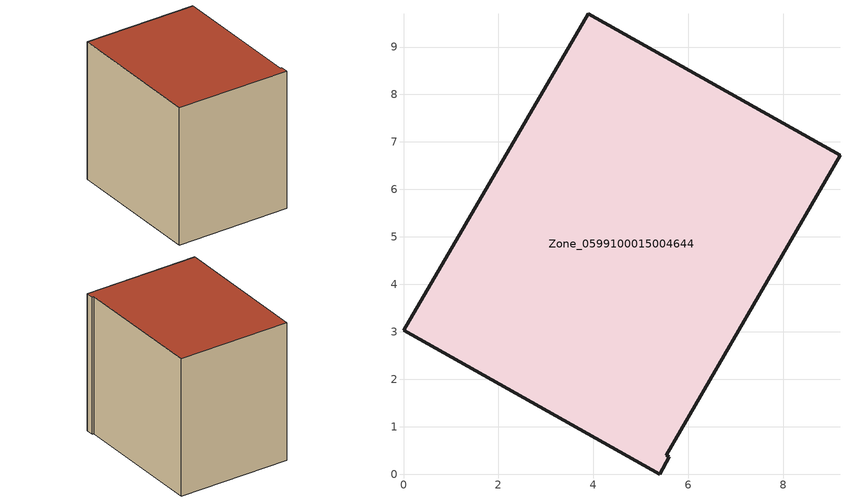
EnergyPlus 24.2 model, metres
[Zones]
Zone_0599100015004644
 floor ground (C_G): 5.4,0 0,3.03 3.9,9.7 9.2,6.72 5.53,0.4 5.6,0.36 z0.83
 wall outside (C_F): 0,3.03 5.4,0 5.6,0.36 5.53,0.4 9.2,6.72 3.9,9.7 0,3.03 z0.83:8.24
 roof outside (C_R): 5.6,0.36 5.53,0.4 9.2,6.72 3.9,9.7 0,3.03 5.4,0 z8.24
[BUILDING]
Pand.0599100015004644: North Axis=0; Terrain=City; Loads Convergence Tolerance Value=0.04; Temperature Convergence Tolerance Value=0.4; Solar Distribution=FullExterior; Maximum Number of Warmup Days=25; Minimum Number of Warmup Days=1
[Site:Location]
Rotterdam.The.Hague.AP_ZH_NLD Design_Conditions: Latitude=51.96; Longitude=4.45; Time Zone=1; Elevation=-4.5
[SITE:GROUNDTEMPERATURE:BUILDINGSURFACE]
18, 18, 18, 18, 18, 18, 18, 18, 18, 18, 18, 18
[MATERIAL] Thermal Absorptance=0.9; Solar Absorptance=0.7; Visible Absorptance=0.7
Name | Roughness | Thickness | Conductivity | Density | Specific Heat
G.TC.1946-1964 | MediumSmooth | 0.15 | 1 | 540 | 1210
F.TC.1946-1964 | Rough | 0.3 | 0.857143 | 1920 | 840
R.TC.1946-1964 | MediumRough | 0.2 | 0.235294 | 1500 | 1000
[CONSTRUCTION]
C_G: G.TC.1946-1964
C_F: F.TC.1946-1964
C_R: R.TC.1946-1964
[ZONE]
Zone_0599100015004644: Type=1; Multiplier=1; Ceiling Height=Autocalculate; Volume=Autocalculate; Floor Area=autocalculate; Part of Total Floor Area=Yes
[ZONEINFILTRATION:DESIGNFLOWRATE]
Infil_Zone_0599100015004644: Zone or ZoneList or Space or SpaceList=Zone_0599100015004644; Schedule=AlwaysOn; Design Flow Rate Calculation Method=Flow/Area; Flow Rate per Floor Area=0.003; Constant Term Coefficient=1; Temperature Term Coefficient=0; Velocity Term Coefficient=0; Velocity Squared Term Coefficient=0
[HVACTEMPLATE:ZONE:IDEALLOADSAIRSYSTEM]
Zone_0599100015004644: Maximum Heating Supply Air Temperature=50; Minimum Cooling Supply Air Temperature=13; Maximum Heating Supply Air Humidity Ratio=0.0156; Minimum Cooling Supply Air Humidity Ratio=0.0077; Heating Limit=NoLimit; Cooling Limit=NoLimit; Dehumidification Control Type=ConstantSensibleHeatRatio; Cooling Sensible Heat Ratio=0.7; Dehumidification Setpoint=60; Humidification Control Type=None; Humidification Setpoint=30; Outdoor Air Method=None; Outdoor Air Flow Rate per Person=0.00944; Outdoor Air Flow Rate per Zone Floor Area=0; Outdoor Air Flow Rate per Zone=0; Demand Controlled Ventilation Type=None; Outdoor Air Economizer Type=NoEconomizer; Heat Recovery Type=None; Sensible Heat Recovery Effectiveness=0.7; Latent Heat Recovery Effectiveness=0.65
[ZONECONTROL:THERMOSTAT]
ThermostatControl_Zone_0599100015004644: Zone or ZoneList=Zone_0599100015004644; Control Type Schedule=DualSetpointControlType; Control 1=Thermostat_Zone_0599100015004644; Temperature Difference Between Cutout And Setpoint=0
[THERMOSTATSETPOINT:DUALSETPOINT]
Thermostat_Zone_0599100015004644: Heating Setpoint Temperature Schedule=HeatingSetpoint_Zone_0599100015004644; Cooling Setpoint Temperature Schedule=CoolingSetpoint_Zone_0599100015004644
[SCHEDULE:COMPACT]
HeatingSetpoint_Zone_0599100015004644: Through: 12/31, For: AllDays, Until: 24:00, 21
CoolingSetpoint_Zone_0599100015004644: Through: 12/31, For: AllDays, Until: 24:00, 24
DualSetpointControlType: Through: 12/31, For: AllDays, Until: 24:00, 4
AlwaysOn: Through: 12/31, For: AllDays, Until: 24:00, 1
